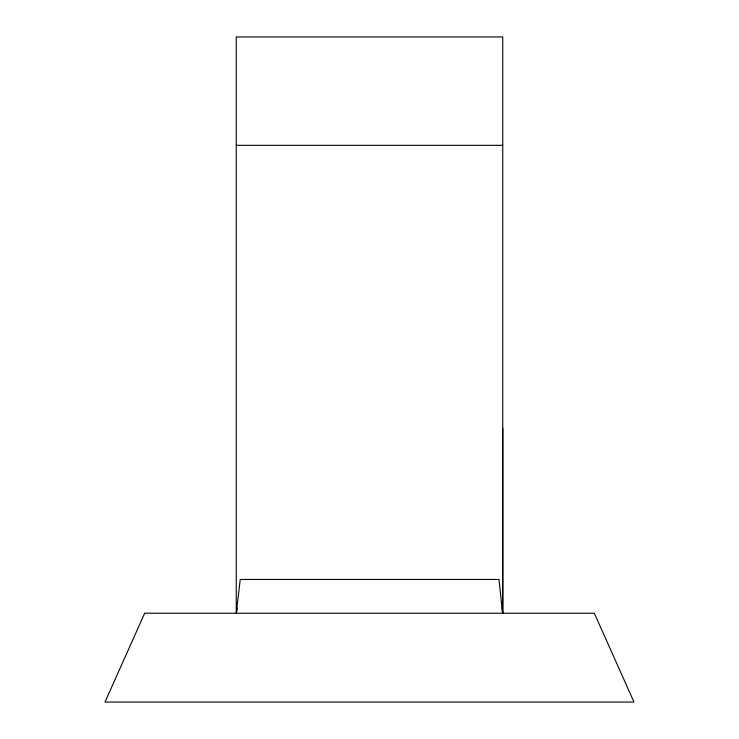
<?xml version="1.0" encoding="UTF-8"?>
<svg xmlns="http://www.w3.org/2000/svg" width="739" height="739" viewBox="0 0 739 739"><rect width="100%" height="100%" fill="white"/><g stroke="black" fill="none" stroke-linecap="round" stroke-linejoin="round"><path stroke-width="1.11" d="M502.206 606.95L502.575 613.222L499.01 579.459L240.249 579.459L236.249 613.222L236.249 36.95L502.751 36.95L502.751 613.222L502.751 428.352M236.868 608.751L236.425 613.222L236.813 607.347M236.249 145.324L502.751 145.324M144.678 613.222L105.003 702.05L633.997 702.05L594.322 613.222L144.678 613.222"/></g></svg>
